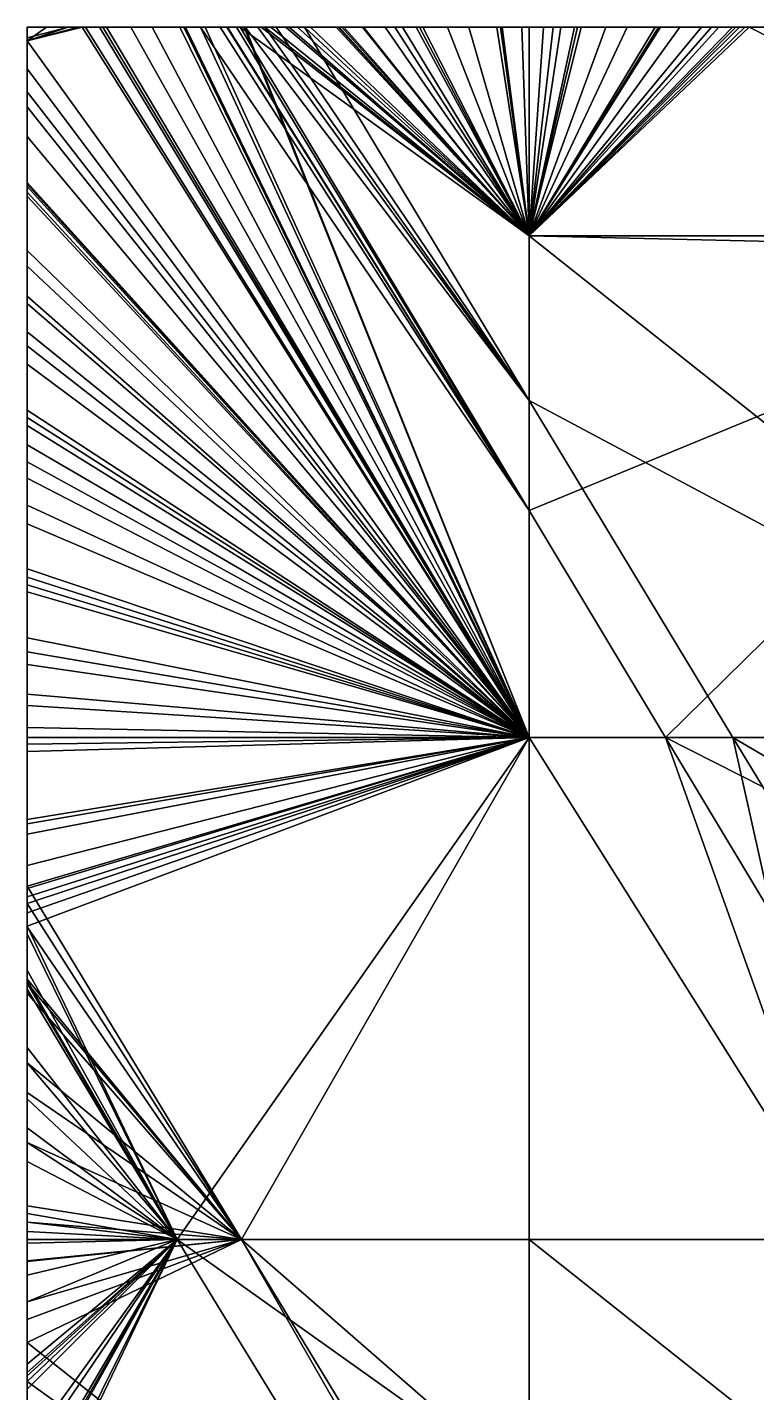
# Model space of a CAD drawing. Extents: x 376891 to 377036, y 6958800 to 6959083.
# Drawn here: x 376891.1 to 376928.1, y 6959013.6 to 6959082.8 of the extents above; entities that cross this region are included whole.
import ezdxf

# ---------------------------------------------------------------- set-up
doc = ezdxf.new("R2010")
doc.units = 0
doc.layers.add('FM2', color=7, linetype='CONTINUOUS')

msp = doc.modelspace()

# ---------------------------------------------------------------- linework, layer by layer
at = {"layer": 'FM2'}
for points in [[(376891.119, 6959082.766, 310.809), (376891.119, 6959082.766, 310.968), (376891.119, 6959082.238, 310.809)], [(376891.119, 6959082.766, 310.809), (376891.119, 6959082.238, 310.809), (376891.119, 6959082.073, 310.759)], [(376891.119, 6959082.766, 310.809), (376891.119, 6959082.073, 310.759), (376891.119, 6959080.671, 308.703)], [(376893.192, 6959082.766, 312.011), (376891.119, 6959082.766, 310.968), (376891.119, 6959082.766, 310.809)], [(376891.119, 6959082.766, 310.809), (376894.066, 6959082.766, 310.809), (376893.192, 6959082.766, 312.011)], [(376891.119, 6959080.671, 308.703), (376891.119, 6959082.073, 309.126), (376891.119, 6959082.766, 310.809)], [(376891.119, 6959082.073, 309.126), (376891.119, 6959082.766, 309.335), (376891.119, 6959082.766, 310.809)], [(376891.119, 6959082.766, 310.809), (376891.119, 6959082.766, 309.335), (376892.095, 6959082.766, 309.823)], [(376893.897, 6959082.766, 310.724), (376891.119, 6959082.766, 310.809), (376892.095, 6959082.766, 309.823)], [(376894.066, 6959082.766, 310.809), (376891.119, 6959082.766, 310.809), (376893.897, 6959082.766, 310.724)], [(376892.095, 6959082.766, 309.823), (376891.119, 6959082.073, 309.126), (376893.897, 6959082.766, 310.724)], [(376891.119, 6959082.073, 309.126), (376916.548, 6959046.811, 311.203), (376893.897, 6959082.766, 310.724)], [(376891.119, 6959082.766, 309.335), (376891.119, 6959082.073, 309.126), (376892.095, 6959082.766, 309.823)], [(376893.192, 6959082.766, 312.011), (376891.119, 6959082.073, 310.759), (376891.119, 6959082.238, 310.809)], [(376893.192, 6959082.766, 312.011), (376891.119, 6959082.238, 310.809), (376891.119, 6959082.766, 310.968)], [(376893.692, 6959082.766, 312.262), (376891.119, 6959082.073, 310.759), (376893.192, 6959082.766, 312.011)], [(376893.897, 6959082.766, 312.366), (376891.119, 6959082.073, 310.759), (376893.692, 6959082.766, 312.262)], [(376893.897, 6959082.766, 312.366), (376916.548, 6959046.811, 312.918), (376891.119, 6959082.073, 310.759)], [(376894.066, 6959082.766, 310.809), (376893.692, 6959082.766, 312.262), (376893.192, 6959082.766, 312.011)], [(376894.776, 6959082.766, 311.166), (376893.692, 6959082.766, 312.262), (376894.066, 6959082.766, 310.809)], [(376893.897, 6959082.766, 312.366), (376893.692, 6959082.766, 312.262), (376894.776, 6959082.766, 311.166)], [(376894.94, 6959082.766, 312.892), (376893.897, 6959082.766, 312.366), (376894.776, 6959082.766, 311.166)], [(376916.548, 6959046.811, 311.203), (376894.066, 6959082.766, 310.809), (376893.897, 6959082.766, 310.724)], [(376894.94, 6959082.766, 312.892), (376916.548, 6959046.811, 312.918), (376893.897, 6959082.766, 312.366)], [(376916.548, 6959046.811, 311.203), (376894.776, 6959082.766, 311.166), (376894.066, 6959082.766, 310.809)], [(376894.94, 6959082.766, 312.892), (376894.776, 6959082.766, 311.166), (376895.129, 6959082.766, 311.344)], [(376916.548, 6959046.811, 311.203), (376895.129, 6959082.766, 311.344), (376894.776, 6959082.766, 311.166)], [(376895.129, 6959082.766, 312.987), (376894.94, 6959082.766, 312.892), (376895.129, 6959082.766, 311.344)], [(376895.129, 6959082.766, 312.987), (376916.548, 6959046.811, 312.918), (376894.94, 6959082.766, 312.892)], [(376896.368, 6959082.766, 313.611), (376895.129, 6959082.766, 312.987), (376897.452, 6959082.766, 312.515)], [(376895.129, 6959082.766, 312.987), (376895.129, 6959082.766, 311.344), (376897.452, 6959082.766, 312.515)], [(376916.548, 6959046.811, 311.203), (376897.452, 6959082.766, 312.515), (376895.129, 6959082.766, 311.344)], [(376896.368, 6959082.766, 313.611), (376916.548, 6959046.811, 312.918), (376895.129, 6959082.766, 312.987)], [(376897.452, 6959082.766, 312.515), (376898.853, 6959082.766, 314.863), (376896.368, 6959082.766, 313.611)], [(376898.853, 6959082.766, 314.863), (376916.548, 6959046.811, 312.918), (376896.368, 6959082.766, 313.611)], [(376899.139, 6959082.766, 314.863), (376898.853, 6959082.766, 314.863), (376897.452, 6959082.766, 312.515)], [(376899.139, 6959082.766, 314.863), (376897.452, 6959082.766, 312.515), (376899.139, 6959082.766, 313.365)], [(376916.548, 6959046.811, 311.203), (376899.139, 6959082.766, 313.365), (376897.452, 6959082.766, 312.515)], [(376899.139, 6959082.766, 314.863), (376899.044, 6959082.766, 314.959), (376898.853, 6959082.766, 314.863)], [(376899.044, 6959082.766, 314.959), (376916.548, 6959046.811, 312.918), (376898.853, 6959082.766, 314.863)], [(376899.139, 6959082.766, 314.863), (376899.139, 6959082.766, 315.007), (376899.044, 6959082.766, 314.959)], [(376899.139, 6959082.766, 315.007), (376916.548, 6959046.811, 312.918), (376899.044, 6959082.766, 314.959)], [(376899.892, 6959082.766, 315.387), (376899.139, 6959082.766, 315.007), (376899.139, 6959082.766, 314.863)], [(376899.892, 6959082.766, 315.387), (376899.139, 6959082.766, 314.863), (376902.114, 6959082.766, 314.863)], [(376899.139, 6959082.766, 313.365), (376900.128, 6959082.766, 313.863), (376899.139, 6959082.766, 314.863)], [(376900.128, 6959082.766, 313.863), (376902.114, 6959082.766, 314.863), (376899.139, 6959082.766, 314.863)], [(376916.548, 6959046.811, 311.203), (376900.128, 6959082.766, 313.863), (376899.139, 6959082.766, 313.365)], [(376899.892, 6959082.766, 315.387), (376916.548, 6959046.811, 312.918), (376899.139, 6959082.766, 315.007)], [(376900.892, 6959082.766, 315.893), (376899.892, 6959082.766, 315.387), (376902.114, 6959082.766, 314.863)], [(376916.548, 6959058.314, 316.406), (376899.892, 6959082.766, 315.387), (376900.892, 6959082.766, 315.893)], [(376916.548, 6959058.314, 316.406), (376916.548, 6959046.811, 312.918), (376899.892, 6959082.766, 315.387)], [(376902.114, 6959082.766, 314.863), (376900.128, 6959082.766, 313.863), (376916.548, 6959046.811, 311.203)], [(376901.232, 6959082.766, 316.065), (376900.892, 6959082.766, 315.893), (376902.114, 6959082.766, 314.863)], [(376901.232, 6959082.766, 316.065), (376916.548, 6959058.314, 316.406), (376900.892, 6959082.766, 315.893)], [(376902.114, 6959082.766, 314.863), (376901.263, 6959082.766, 316.081), (376901.232, 6959082.766, 316.065)], [(376901.263, 6959082.766, 316.081), (376916.548, 6959058.314, 316.406), (376901.232, 6959082.766, 316.065)], [(376902.158, 6959082.766, 314.886), (376901.263, 6959082.766, 316.081), (376902.114, 6959082.766, 314.863)], [(376901.717, 6959082.766, 316.311), (376901.263, 6959082.766, 316.081), (376902.158, 6959082.766, 314.886)], [(376901.717, 6959082.766, 316.311), (376916.548, 6959058.314, 316.406), (376901.263, 6959082.766, 316.081)], [(376901.717, 6959082.766, 316.311), (376902.158, 6959082.766, 314.886), (376902.804, 6959082.766, 315.212)], [(376902.804, 6959082.766, 315.212), (376901.905, 6959082.766, 316.406), (376901.717, 6959082.766, 316.311)], [(376901.905, 6959082.766, 316.406), (376916.548, 6959058.314, 316.406), (376901.717, 6959082.766, 316.311)], [(376902.965, 6959082.766, 316.942), (376901.905, 6959082.766, 316.406), (376902.804, 6959082.766, 315.212)], [(376902.965, 6959082.766, 316.942), (376916.548, 6959072.209, 320.618), (376901.905, 6959082.766, 316.406)], [(376916.548, 6959072.209, 320.618), (376916.548, 6959058.314, 316.406), (376901.905, 6959082.766, 316.406)], [(376916.548, 6959046.811, 311.203), (376902.158, 6959082.766, 314.886), (376902.114, 6959082.766, 314.863)], [(376902.158, 6959082.766, 314.886), (376916.548, 6959063.879, 316.406), (376902.804, 6959082.766, 315.212)], [(376916.548, 6959046.811, 311.203), (376916.548, 6959063.879, 316.406), (376902.158, 6959082.766, 314.886)], [(376902.965, 6959082.766, 316.942), (376902.804, 6959082.766, 315.212), (376903.149, 6959082.766, 315.387)], [(376902.804, 6959082.766, 315.212), (376916.548, 6959063.879, 316.406), (376903.149, 6959082.766, 315.387)], [(376903.149, 6959082.766, 317.035), (376902.965, 6959082.766, 316.942), (376903.149, 6959082.766, 315.387)], [(376916.548, 6959072.209, 320.618), (376902.965, 6959082.766, 316.942), (376903.149, 6959082.766, 317.035)], [(376903.459, 6959082.766, 317.192), (376903.149, 6959082.766, 317.035), (376903.73, 6959082.766, 315.681)], [(376903.149, 6959082.766, 317.035), (376903.149, 6959082.766, 315.387), (376903.73, 6959082.766, 315.681)], [(376903.149, 6959082.766, 315.387), (376916.548, 6959063.879, 316.406), (376903.73, 6959082.766, 315.681)], [(376916.548, 6959072.209, 320.618), (376903.149, 6959082.766, 317.035), (376903.459, 6959082.766, 317.192)], [(376905.164, 6959082.766, 316.406), (376904.223, 6959082.766, 317.579), (376903.459, 6959082.766, 317.192)], [(376905.164, 6959082.766, 316.406), (376903.459, 6959082.766, 317.192), (376903.73, 6959082.766, 315.681)], [(376916.548, 6959072.209, 320.618), (376903.459, 6959082.766, 317.192), (376904.223, 6959082.766, 317.579)], [(376903.73, 6959082.766, 315.681), (376916.548, 6959063.879, 316.406), (376905.164, 6959082.766, 316.406)], [(376904.389, 6959082.766, 317.663), (376904.223, 6959082.766, 317.579), (376905.164, 6959082.766, 316.406)], [(376916.548, 6959072.209, 320.618), (376904.223, 6959082.766, 317.579), (376904.389, 6959082.766, 317.663)], [(376904.389, 6959082.766, 317.663), (376905.164, 6959082.766, 316.406), (376905.476, 6959082.766, 316.564)], [(376904.804, 6959082.766, 317.873), (376904.389, 6959082.766, 317.663), (376905.476, 6959082.766, 316.564)], [(376916.548, 6959072.209, 320.618), (376904.389, 6959082.766, 317.663), (376904.804, 6959082.766, 317.873)], [(376906.767, 6959082.766, 318.867), (376904.804, 6959082.766, 317.873), (376905.476, 6959082.766, 316.564)], [(376916.548, 6959072.209, 320.618), (376904.804, 6959082.766, 317.873), (376906.767, 6959082.766, 318.867)], [(376905.164, 6959082.766, 316.406), (376916.548, 6959072.209, 318.949), (376905.476, 6959082.766, 316.564)], [(376916.548, 6959063.879, 316.406), (376916.548, 6959072.209, 318.949), (376905.164, 6959082.766, 316.406)], [(376905.476, 6959082.766, 316.564), (376907.159, 6959082.766, 318.918), (376906.767, 6959082.766, 318.867)], [(376906.914, 6959082.766, 317.292), (376907.159, 6959082.766, 318.918), (376905.476, 6959082.766, 316.564)], [(376905.476, 6959082.766, 316.564), (376916.548, 6959072.209, 318.949), (376906.914, 6959082.766, 317.292)], [(376907.159, 6959082.766, 318.918), (376906.867, 6959082.766, 318.918), (376906.767, 6959082.766, 318.867)], [(376906.867, 6959082.766, 318.918), (376916.548, 6959072.209, 320.618), (376906.767, 6959082.766, 318.867)], [(376906.867, 6959082.766, 318.918), (376907.159, 6959082.766, 318.918), (376907.062, 6959082.766, 319.016)], [(376907.062, 6959082.766, 319.016), (376916.548, 6959072.209, 320.618), (376906.867, 6959082.766, 318.918)], [(376906.914, 6959082.766, 317.292), (376907.159, 6959082.766, 317.416), (376907.159, 6959082.766, 318.918)], [(376916.548, 6959072.209, 318.949), (376907.159, 6959082.766, 317.416), (376906.914, 6959082.766, 317.292)], [(376907.159, 6959082.766, 318.918), (376907.159, 6959082.766, 319.065), (376907.062, 6959082.766, 319.016)], [(376907.159, 6959082.766, 319.065), (376916.548, 6959072.209, 320.618), (376907.062, 6959082.766, 319.016)], [(376909.249, 6959082.766, 320.119), (376907.159, 6959082.766, 319.065), (376907.159, 6959082.766, 318.918)], [(376909.249, 6959082.766, 320.119), (376907.159, 6959082.766, 318.918), (376910.13, 6959082.766, 318.918)], [(376907.159, 6959082.766, 317.416), (376908.098, 6959082.766, 317.892), (376907.159, 6959082.766, 318.918)], [(376908.098, 6959082.766, 317.892), (376908.148, 6959082.766, 317.917), (376907.159, 6959082.766, 318.918)], [(376908.148, 6959082.766, 317.917), (376910.13, 6959082.766, 318.918), (376907.159, 6959082.766, 318.918)], [(376907.159, 6959082.766, 317.416), (376916.548, 6959072.209, 318.949), (376908.098, 6959082.766, 317.892)], [(376909.249, 6959082.766, 320.119), (376916.548, 6959072.209, 320.618), (376907.159, 6959082.766, 319.065)], [(376908.098, 6959082.766, 317.892), (376916.548, 6959072.209, 318.949), (376908.148, 6959082.766, 317.917)], [(376908.148, 6959082.766, 317.917), (376916.548, 6959072.209, 318.949), (376910.13, 6959082.766, 318.918)], [(376909.737, 6959082.766, 320.365), (376909.249, 6959082.766, 320.119), (376910.13, 6959082.766, 318.918)], [(376909.737, 6959082.766, 320.365), (376916.548, 6959072.209, 320.618), (376909.249, 6959082.766, 320.119)], [(376910.13, 6959082.766, 318.918), (376910.823, 6959082.766, 319.267), (376909.737, 6959082.766, 320.365)], [(376910.984, 6959082.766, 320.994), (376909.737, 6959082.766, 320.365), (376910.823, 6959082.766, 319.267)], [(376910.984, 6959082.766, 320.994), (376916.548, 6959072.209, 320.618), (376909.737, 6959082.766, 320.365)], [(376910.13, 6959082.766, 318.918), (376916.548, 6959072.209, 318.949), (376910.823, 6959082.766, 319.267)], [(376910.984, 6959082.766, 320.994), (376910.823, 6959082.766, 319.267), (376911.168, 6959082.766, 319.441)], [(376910.823, 6959082.766, 319.267), (376916.548, 6959072.209, 318.949), (376911.168, 6959082.766, 319.441)], [(376911.168, 6959082.766, 321.087), (376910.984, 6959082.766, 320.994), (376911.168, 6959082.766, 319.441)], [(376911.168, 6959082.766, 321.087), (376916.548, 6959072.209, 320.618), (376910.984, 6959082.766, 320.994)], [(376912.412, 6959082.766, 321.715), (376911.168, 6959082.766, 321.087), (376913.497, 6959082.766, 320.617)], [(376911.168, 6959082.766, 321.087), (376911.168, 6959082.766, 319.441), (376913.497, 6959082.766, 320.617)], [(376911.168, 6959082.766, 319.441), (376916.548, 6959072.209, 318.949), (376913.497, 6959082.766, 320.617)], [(376912.412, 6959082.766, 321.715), (376916.548, 6959072.209, 320.618), (376911.168, 6959082.766, 321.087)], [(376913.497, 6959082.766, 320.617), (376914.903, 6959082.766, 322.972), (376912.412, 6959082.766, 321.715)], [(376914.903, 6959082.766, 322.972), (376916.548, 6959072.209, 320.618), (376912.412, 6959082.766, 321.715)], [(376915.178, 6959082.766, 322.972), (376914.903, 6959082.766, 322.972), (376913.497, 6959082.766, 320.617)], [(376915.178, 6959082.766, 321.465), (376915.178, 6959082.766, 322.972), (376913.497, 6959082.766, 320.617)], [(376913.497, 6959082.766, 320.617), (376916.548, 6959072.209, 318.949), (376915.178, 6959082.766, 321.465)], [(376914.903, 6959082.766, 322.972), (376915.178, 6959082.766, 322.972), (376915.087, 6959082.766, 323.064)], [(376915.087, 6959082.766, 323.064), (376916.548, 6959072.209, 320.618), (376914.903, 6959082.766, 322.972)], [(376915.178, 6959082.766, 322.972), (376915.178, 6959082.766, 323.11), (376915.087, 6959082.766, 323.064)], [(376915.178, 6959082.766, 323.11), (376916.548, 6959072.209, 320.618), (376915.087, 6959082.766, 323.064)], [(376916.548, 6959082.766, 323.801), (376915.178, 6959082.766, 323.11), (376915.178, 6959082.766, 322.972)], [(376916.548, 6959082.766, 323.801), (376915.178, 6959082.766, 322.972), (376918.156, 6959082.766, 322.972)], [(376915.178, 6959082.766, 321.465), (376916.172, 6959082.766, 321.967), (376915.178, 6959082.766, 322.972)], [(376916.172, 6959082.766, 321.967), (376916.548, 6959082.766, 322.157), (376915.178, 6959082.766, 322.972)], [(376916.548, 6959082.766, 322.157), (376918.156, 6959082.766, 322.972), (376915.178, 6959082.766, 322.972)], [(376915.178, 6959082.766, 321.465), (376916.548, 6959072.209, 318.949), (376916.172, 6959082.766, 321.967)], [(376916.548, 6959082.766, 323.801), (376916.548, 6959072.209, 320.618), (376915.178, 6959082.766, 323.11)], [(376916.172, 6959082.766, 321.967), (376916.548, 6959072.209, 318.949), (376916.548, 6959082.766, 322.157)], [(376917.276, 6959082.766, 324.169), (376916.548, 6959082.766, 323.801), (376918.156, 6959082.766, 322.972)], [(376916.548, 6959072.209, 318.949), (376918.843, 6959082.766, 323.32), (376918.156, 6959082.766, 322.972)], [(376916.548, 6959072.209, 318.949), (376918.156, 6959082.766, 322.972), (376916.548, 6959082.766, 322.157)], [(376918.843, 6959082.766, 323.32), (376916.548, 6959072.209, 318.949), (376919.188, 6959082.766, 323.495)], [(376919.188, 6959082.766, 323.495), (376916.548, 6959072.209, 318.949), (376921.514, 6959082.766, 324.674)], [(376921.514, 6959082.766, 324.674), (376916.548, 6959072.209, 318.949), (376923.198, 6959082.766, 325.528)], [(376926.152, 6959082.766, 327.026), (376916.548, 6959072.209, 318.949), (376926.855, 6959082.766, 327.383)], [(376924.184, 6959082.766, 326.029), (376916.548, 6959072.209, 318.949), (376926.152, 6959082.766, 327.026)], [(376923.198, 6959082.766, 325.528), (376916.548, 6959072.209, 318.949), (376924.184, 6959082.766, 326.029)], [(376926.855, 6959082.766, 327.383), (376916.548, 6959072.209, 318.949), (376927.208, 6959082.766, 327.562)], [(376927.208, 6959082.766, 327.562), (376916.548, 6959072.209, 318.949), (376927.698, 6959082.766, 327.81)], [(376916.548, 6959072.209, 318.949), (376948.548, 6959072.209, 335.174), (376927.698, 6959082.766, 327.81)], [(376917.276, 6959082.766, 324.169), (376916.548, 6959072.209, 320.618), (376916.548, 6959082.766, 323.801)], [(376917.761, 6959082.766, 324.415), (376916.548, 6959072.209, 320.618), (376917.276, 6959082.766, 324.169)], [(376919.003, 6959082.766, 325.042), (376916.548, 6959072.209, 320.618), (376917.761, 6959082.766, 324.415)], [(376919.188, 6959082.766, 325.136), (376916.548, 6959072.209, 320.618), (376919.003, 6959082.766, 325.042)], [(376920.435, 6959082.766, 325.766), (376916.548, 6959072.209, 320.618), (376919.188, 6959082.766, 325.136)], [(376922.929, 6959082.766, 327.026), (376916.548, 6959072.209, 320.618), (376920.435, 6959082.766, 325.766)], [(376923.108, 6959082.766, 327.117), (376916.548, 6959072.209, 320.618), (376922.929, 6959082.766, 327.026)], [(376923.198, 6959082.766, 327.162), (376916.548, 6959072.209, 320.618), (376923.108, 6959082.766, 327.117)], [(376925.284, 6959082.766, 328.216), (376916.548, 6959072.209, 320.618), (376923.198, 6959082.766, 327.162)], [(376925.782, 6959082.766, 328.468), (376916.548, 6959072.209, 320.618), (376925.284, 6959082.766, 328.216)], [(376927.018, 6959082.766, 329.092), (376916.548, 6959072.209, 320.618), (376925.782, 6959082.766, 328.468)], [(376927.208, 6959082.766, 329.188), (376916.548, 6959072.209, 320.618), (376927.018, 6959082.766, 329.092)], [(376927.472, 6959082.766, 329.321), (376916.548, 6959072.209, 320.618), (376927.208, 6959082.766, 329.188)], [(376927.698, 6959082.766, 329.436), (376916.548, 6959072.209, 320.618), (376927.472, 6959082.766, 329.321)], [(376948.548, 6959072.209, 336.788), (376916.548, 6959072.209, 320.618), (376927.698, 6959082.766, 329.436)], [(376918.156, 6959082.766, 322.972), (376917.761, 6959082.766, 324.415), (376917.276, 6959082.766, 324.169)], [(376918.843, 6959082.766, 323.32), (376917.761, 6959082.766, 324.415), (376918.156, 6959082.766, 322.972)], [(376919.003, 6959082.766, 325.042), (376917.761, 6959082.766, 324.415), (376918.843, 6959082.766, 323.32)], [(376918.843, 6959082.766, 323.32), (376919.188, 6959082.766, 323.495), (376919.003, 6959082.766, 325.042)], [(376919.188, 6959082.766, 325.136), (376919.003, 6959082.766, 325.042), (376919.188, 6959082.766, 323.495)], [(376920.435, 6959082.766, 325.766), (376919.188, 6959082.766, 325.136), (376921.514, 6959082.766, 324.674)], [(376919.188, 6959082.766, 325.136), (376919.188, 6959082.766, 323.495), (376921.514, 6959082.766, 324.674)], [(376921.514, 6959082.766, 324.674), (376922.929, 6959082.766, 327.026), (376920.435, 6959082.766, 325.766)], [(376923.198, 6959082.766, 327.026), (376922.929, 6959082.766, 327.026), (376921.514, 6959082.766, 324.674)], [(376923.198, 6959082.766, 325.528), (376923.198, 6959082.766, 327.026), (376921.514, 6959082.766, 324.674)], [(376922.929, 6959082.766, 327.026), (376923.198, 6959082.766, 327.026), (376923.108, 6959082.766, 327.117)], [(376923.198, 6959082.766, 327.026), (376923.198, 6959082.766, 327.162), (376923.108, 6959082.766, 327.117)], [(376925.284, 6959082.766, 328.216), (376923.198, 6959082.766, 327.162), (376923.198, 6959082.766, 327.026)], [(376925.284, 6959082.766, 328.216), (376923.198, 6959082.766, 327.026), (376926.152, 6959082.766, 327.026)], [(376923.198, 6959082.766, 325.528), (376924.184, 6959082.766, 326.029), (376923.198, 6959082.766, 327.026)], [(376924.184, 6959082.766, 326.029), (376926.152, 6959082.766, 327.026), (376923.198, 6959082.766, 327.026)], [(376926.152, 6959082.766, 327.026), (376925.782, 6959082.766, 328.468), (376925.284, 6959082.766, 328.216)], [(376926.855, 6959082.766, 327.383), (376925.782, 6959082.766, 328.468), (376926.152, 6959082.766, 327.026)], [(376927.018, 6959082.766, 329.092), (376925.782, 6959082.766, 328.468), (376926.855, 6959082.766, 327.383)], [(376927.018, 6959082.766, 329.092), (376926.855, 6959082.766, 327.383), (376927.208, 6959082.766, 327.562)], [(376927.208, 6959082.766, 329.188), (376927.018, 6959082.766, 329.092), (376927.208, 6959082.766, 327.562)], [(376927.472, 6959082.766, 329.321), (376927.208, 6959082.766, 329.188), (376927.698, 6959082.766, 327.81)], [(376927.208, 6959082.766, 329.188), (376927.208, 6959082.766, 327.562), (376927.698, 6959082.766, 327.81)], [(376927.698, 6959082.766, 329.436), (376927.472, 6959082.766, 329.321), (376927.698, 6959082.766, 327.81)], [(376928.456, 6959082.766, 329.819), (376927.698, 6959082.766, 329.436), (376929.526, 6959082.766, 328.737)], [(376927.698, 6959082.766, 329.436), (376927.698, 6959082.766, 327.81), (376929.526, 6959082.766, 328.737)], [(376948.548, 6959072.209, 335.174), (376929.526, 6959082.766, 328.737), (376927.698, 6959082.766, 327.81)], [(376928.456, 6959082.766, 329.819), (376948.548, 6959072.209, 336.788), (376927.698, 6959082.766, 329.436)], [(376891.119, 6959080.671, 308.703), (376891.119, 6959082.073, 310.759), (376891.119, 6959079.494, 309.982)], [(376891.119, 6959080.671, 308.703), (376916.548, 6959046.811, 311.203), (376891.119, 6959082.073, 309.126)], [(376916.548, 6959046.811, 312.918), (376891.119, 6959079.494, 309.982), (376891.119, 6959082.073, 310.759)], [(376891.119, 6959080.671, 308.703), (376891.119, 6959079.494, 309.982), (376891.119, 6959078.733, 308.119)], [(376891.119, 6959078.733, 308.119), (376916.548, 6959046.811, 311.203), (376891.119, 6959080.671, 308.703)], [(376891.119, 6959078.733, 308.119), (376891.119, 6959079.494, 309.982), (376891.119, 6959078.733, 309.753)], [(376916.548, 6959046.811, 312.918), (376891.119, 6959078.733, 309.753), (376891.119, 6959079.494, 309.982)], [(376891.119, 6959078.733, 309.753), (376891.119, 6959077.232, 309.3), (376891.119, 6959078.733, 308.119)], [(376891.119, 6959077.232, 309.3), (376891.119, 6959074.91, 306.965), (376891.119, 6959078.733, 308.119)], [(376891.119, 6959074.91, 306.965), (376916.548, 6959046.811, 311.203), (376891.119, 6959078.733, 308.119)], [(376916.548, 6959046.811, 312.918), (376891.119, 6959077.232, 309.3), (376891.119, 6959078.733, 309.753)], [(376891.119, 6959077.232, 309.3), (376891.119, 6959074.822, 308.573), (376891.119, 6959074.91, 306.965)], [(376891.119, 6959077.232, 309.3), (376916.548, 6959046.811, 312.918), (376891.119, 6959074.822, 308.573)], [(376891.119, 6959074.822, 308.573), (376891.119, 6959074.701, 308.537), (376891.119, 6959074.91, 306.965)], [(376891.119, 6959074.701, 308.537), (376891.119, 6959074.701, 306.902), (376891.119, 6959074.91, 306.965)], [(376891.119, 6959074.701, 306.902), (376916.548, 6959046.811, 311.203), (376891.119, 6959074.91, 306.965)], [(376891.119, 6959074.822, 308.573), (376916.548, 6959046.811, 312.918), (376891.119, 6959074.701, 308.537)], [(376891.119, 6959074.701, 306.902), (376891.119, 6959074.701, 308.537), (376891.119, 6959074.417, 308.451)], [(376891.119, 6959074.701, 306.902), (376891.119, 6959074.417, 308.451), (376891.119, 6959074.212, 306.755)], [(376891.119, 6959074.212, 306.755), (376916.548, 6959046.811, 311.203), (376891.119, 6959074.701, 306.902)], [(376916.548, 6959046.811, 312.918), (376891.119, 6959074.417, 308.451), (376891.119, 6959074.701, 308.537)], [(376891.119, 6959074.417, 308.451), (376891.119, 6959071.471, 307.563), (376891.119, 6959074.212, 306.755)], [(376891.119, 6959074.417, 308.451), (376916.548, 6959046.811, 312.918), (376891.119, 6959071.471, 307.563)], [(376891.119, 6959071.471, 307.563), (376891.119, 6959070.668, 306.755), (376891.119, 6959074.212, 306.755)], [(376891.119, 6959070.668, 306.755), (376891.119, 6959070.668, 305.686), (376891.119, 6959074.212, 306.755)], [(376891.119, 6959070.668, 305.686), (376916.548, 6959046.811, 311.203), (376891.119, 6959074.212, 306.755)], [(376948.548, 6959046.811, 327.368), (376948.548, 6959072.209, 335.174), (376916.548, 6959072.209, 318.949)], [(376948.548, 6959046.811, 327.368), (376916.548, 6959072.209, 318.949), (376916.548, 6959063.879, 316.406)], [(376948.548, 6959071.471, 336.565), (376916.548, 6959058.314, 316.406), (376916.548, 6959072.209, 320.618)], [(376916.548, 6959072.209, 320.618), (376948.548, 6959072.209, 336.788), (376948.548, 6959071.471, 336.565)], [(376891.119, 6959070.668, 307.321), (376891.119, 6959070.668, 306.755), (376891.119, 6959071.471, 307.563)], [(376891.119, 6959071.471, 307.563), (376916.548, 6959046.811, 312.918), (376891.119, 6959070.668, 307.321)], [(376948.548, 6959071.471, 336.565), (376923.449, 6959046.811, 316.406), (376916.548, 6959058.314, 316.406)], [(376948.548, 6959071.471, 336.565), (376948.548, 6959046.811, 329.093), (376923.449, 6959046.811, 316.406)], [(376891.119, 6959068.792, 306.755), (376891.119, 6959070.668, 306.755), (376891.119, 6959070.668, 307.321)], [(376891.119, 6959070.668, 306.755), (376891.119, 6959068.792, 306.755), (376891.119, 6959069.148, 305.228)], [(376891.119, 6959069.148, 305.228), (376891.119, 6959070.668, 305.686), (376891.119, 6959070.668, 306.755)], [(376891.119, 6959069.148, 305.228), (376916.548, 6959046.811, 311.203), (376891.119, 6959070.668, 305.686)], [(376891.119, 6959070.668, 307.321), (376916.548, 6959046.811, 312.918), (376891.119, 6959068.792, 306.755)], [(376891.119, 6959067.35, 306.32), (376891.119, 6959066.635, 304.469), (376891.119, 6959069.148, 305.228)], [(376891.119, 6959069.148, 305.228), (376891.119, 6959068.792, 306.755), (376891.119, 6959067.35, 306.32)], [(376891.119, 6959066.635, 304.469), (376916.548, 6959046.811, 311.203), (376891.119, 6959069.148, 305.228)], [(376916.548, 6959046.811, 312.918), (376891.119, 6959067.35, 306.32), (376891.119, 6959068.792, 306.755)], [(376891.119, 6959067.35, 306.32), (376891.119, 6959066.635, 306.105), (376891.119, 6959066.635, 304.469)], [(376916.548, 6959046.811, 312.918), (376891.119, 6959066.635, 306.105), (376891.119, 6959067.35, 306.32)], [(376891.119, 6959066.635, 306.105), (376891.119, 6959065.711, 305.826), (376891.119, 6959066.635, 304.469)], [(376891.119, 6959065.711, 305.826), (376891.119, 6959063.387, 303.49), (376891.119, 6959066.635, 304.469)], [(376891.119, 6959063.387, 303.49), (376916.548, 6959046.811, 311.203), (376891.119, 6959066.635, 304.469)], [(376916.548, 6959046.811, 312.918), (376891.119, 6959065.711, 305.826), (376891.119, 6959066.635, 306.105)], [(376891.119, 6959065.711, 305.826), (376891.119, 6959063.02, 305.015), (376891.119, 6959063.387, 303.49)], [(376916.548, 6959046.811, 312.918), (376891.119, 6959063.02, 305.015), (376891.119, 6959065.711, 305.826)], [(376891.119, 6959063.387, 303.49), (376891.119, 6959063.02, 305.015), (376891.119, 6959062.602, 304.889)], [(376891.119, 6959063.387, 303.49), (376891.119, 6959062.602, 304.889), (376891.119, 6959062.602, 303.253)], [(376891.119, 6959062.602, 303.253), (376916.548, 6959046.811, 311.203), (376891.119, 6959063.387, 303.49)], [(376916.548, 6959063.879, 316.406), (376926.869, 6959046.811, 316.406), (376948.548, 6959046.811, 327.368)], [(376926.869, 6959046.811, 316.406), (376916.548, 6959063.879, 316.406), (376916.548, 6959046.811, 311.203)], [(376916.548, 6959046.811, 312.918), (376891.119, 6959062.602, 304.889), (376891.119, 6959063.02, 305.015)], [(376891.119, 6959062.602, 304.889), (376891.119, 6959061.627, 304.595), (376891.119, 6959062.602, 303.253)], [(376891.119, 6959061.627, 304.595), (376891.119, 6959060.771, 302.701), (376891.119, 6959062.602, 303.253)], [(376891.119, 6959062.602, 303.253), (376891.119, 6959060.771, 302.701), (376916.548, 6959046.811, 311.203)], [(376916.548, 6959046.811, 312.918), (376891.119, 6959061.627, 304.595), (376891.119, 6959062.602, 304.889)], [(376891.119, 6959061.627, 304.595), (376891.119, 6959059.951, 304.089), (376891.119, 6959060.771, 302.701)], [(376916.548, 6959046.811, 312.918), (376891.119, 6959059.951, 304.089), (376891.119, 6959061.627, 304.595)], [(376891.119, 6959059.951, 304.089), (376891.119, 6959058.569, 302.701), (376891.119, 6959060.771, 302.701)], [(376891.119, 6959058.569, 302.701), (376891.119, 6959058.569, 302.037), (376891.119, 6959060.771, 302.701)], [(376891.119, 6959058.569, 302.037), (376916.548, 6959046.811, 311.203), (376891.119, 6959060.771, 302.701)], [(376891.119, 6959058.569, 302.701), (376891.119, 6959059.951, 304.089), (376891.119, 6959058.569, 303.673)], [(376916.548, 6959046.811, 312.918), (376891.119, 6959058.569, 303.673), (376891.119, 6959059.951, 304.089)], [(376891.119, 6959058.569, 302.701), (376891.119, 6959055.346, 302.701), (376891.119, 6959057.626, 301.752)], [(376891.119, 6959058.569, 302.701), (376891.119, 6959058.569, 303.673), (376891.119, 6959055.346, 302.701)], [(376891.119, 6959057.626, 301.752), (376891.119, 6959058.569, 302.037), (376891.119, 6959058.569, 302.701)], [(376891.119, 6959058.569, 302.037), (376891.119, 6959057.626, 301.752), (376916.548, 6959046.811, 311.203)], [(376891.119, 6959055.346, 302.701), (376891.119, 6959058.569, 303.673), (376916.548, 6959046.811, 312.918)], [(376916.548, 6959046.811, 312.918), (376916.548, 6959058.314, 316.406), (376923.449, 6959046.811, 316.406)], [(376891.119, 6959057.626, 301.752), (376891.119, 6959055.346, 302.701), (376891.119, 6959054.937, 302.578)], [(376891.119, 6959057.626, 301.752), (376891.119, 6959054.937, 302.578), (376891.119, 6959054.537, 300.82)], [(376891.119, 6959054.537, 300.82), (376916.548, 6959046.811, 311.203), (376891.119, 6959057.626, 301.752)], [(376891.119, 6959054.937, 302.578), (376891.119, 6959055.346, 302.701), (376916.548, 6959046.811, 312.918)], [(376891.119, 6959054.937, 302.578), (376891.119, 6959054.537, 302.457), (376891.119, 6959054.537, 300.82)], [(376891.119, 6959054.537, 302.457), (376891.119, 6959054.937, 302.578), (376916.548, 6959046.811, 312.918)], [(376891.119, 6959054.537, 302.457), (376891.119, 6959054.19, 302.352), (376891.119, 6959054.537, 300.82)], [(376891.119, 6959054.19, 302.352), (376891.119, 6959051.864, 300.014), (376891.119, 6959054.537, 300.82)], [(376891.119, 6959054.537, 300.82), (376891.119, 6959051.864, 300.014), (376916.548, 6959046.811, 311.203)], [(376891.119, 6959054.19, 302.352), (376891.119, 6959054.537, 302.457), (376916.548, 6959046.811, 312.918)], [(376891.119, 6959054.19, 302.352), (376891.119, 6959051.145, 301.434), (376891.119, 6959051.864, 300.014)], [(376891.119, 6959051.145, 301.434), (376891.119, 6959054.19, 302.352), (376916.548, 6959046.811, 312.918)], [(376891.119, 6959051.864, 300.014), (376891.119, 6959051.145, 301.434), (376891.119, 6959050.504, 301.241)], [(376891.119, 6959051.864, 300.014), (376891.119, 6959050.504, 301.241), (376891.119, 6959050.504, 299.604)], [(376891.119, 6959050.504, 299.604), (376916.548, 6959046.811, 311.203), (376891.119, 6959051.864, 300.014)], [(376916.548, 6959046.811, 312.918), (376891.119, 6959050.504, 301.241), (376891.119, 6959051.145, 301.434)], [(376891.119, 6959050.504, 301.241), (376891.119, 6959049.008, 300.79), (376891.119, 6959050.504, 299.604)], [(376891.119, 6959049.008, 300.79), (376891.119, 6959047.33, 298.647), (376891.119, 6959050.504, 299.604)], [(376891.119, 6959050.504, 299.604), (376891.119, 6959047.33, 298.647), (376916.548, 6959046.811, 311.203)], [(376891.119, 6959050.504, 301.241), (376916.548, 6959046.811, 312.918), (376891.119, 6959049.008, 300.79)], [(376891.119, 6959049.008, 300.79), (376891.119, 6959048.43, 300.615), (376891.119, 6959047.33, 298.647)], [(376916.548, 6959046.811, 312.918), (376891.119, 6959048.43, 300.615), (376891.119, 6959049.008, 300.79)], [(376891.119, 6959046.811, 300.127), (376891.119, 6959046.471, 298.647), (376891.119, 6959048.43, 300.615)], [(376891.119, 6959048.43, 300.615), (376891.119, 6959046.471, 298.647), (376891.119, 6959047.33, 298.647)], [(376916.548, 6959046.811, 312.918), (376891.119, 6959046.811, 300.127), (376891.119, 6959048.43, 300.615)], [(376891.119, 6959046.471, 298.647), (376891.119, 6959046.811, 298.49), (376891.119, 6959047.33, 298.647)], [(376891.119, 6959046.811, 298.49), (376916.548, 6959046.811, 311.203), (376891.119, 6959047.33, 298.647)], [(376891.119, 6959046.471, 298.647), (376891.119, 6959046.811, 300.127), (376891.119, 6959046.471, 300.024)], [(376891.119, 6959046.471, 298.647), (376891.119, 6959046.471, 298.387), (376891.119, 6959046.811, 298.49)], [(376891.119, 6959046.471, 298.387), (376916.548, 6959046.811, 311.203), (376891.119, 6959046.811, 298.49)], [(376891.119, 6959046.102, 298.276), (376916.548, 6959046.811, 311.203), (376891.119, 6959046.471, 298.387)], [(376891.119, 6959042.438, 297.169), (376916.548, 6959046.811, 311.203), (376891.119, 6959046.102, 298.276)], [(376891.119, 6959040.338, 296.535), (376916.548, 6959046.811, 311.203), (376891.119, 6959042.438, 297.169)], [(376891.119, 6959039.286, 296.217), (376916.548, 6959046.811, 311.203), (376891.119, 6959040.338, 296.535)], [(376901.977, 6959021.412, 296.247), (376916.548, 6959046.811, 311.203), (376891.119, 6959039.286, 296.217)], [(376891.119, 6959046.811, 300.127), (376916.548, 6959046.811, 312.918), (376891.119, 6959046.471, 300.024)], [(376891.119, 6959041.928, 298.647), (376916.548, 6959046.811, 312.918), (376891.119, 6959039.171, 297.81)], [(376891.119, 6959042.438, 298.801), (376916.548, 6959046.811, 312.918), (376891.119, 6959041.928, 298.647)], [(376891.119, 6959037.941, 297.437), (376916.548, 6959046.811, 312.918), (376891.119, 6959037.271, 297.234)], [(376891.119, 6959038.406, 297.578), (376916.548, 6959046.811, 312.918), (376891.119, 6959037.941, 297.437)], [(376891.119, 6959038.754, 297.684), (376916.548, 6959046.811, 312.918), (376891.119, 6959038.406, 297.578)], [(376891.119, 6959039.171, 297.81), (376916.548, 6959046.811, 312.918), (376891.119, 6959038.754, 297.684)], [(376891.119, 6959042.659, 298.868), (376916.548, 6959046.811, 312.918), (376891.119, 6959042.438, 298.801)], [(376891.119, 6959046.471, 300.024), (376916.548, 6959046.811, 312.918), (376891.119, 6959042.659, 298.868)], [(376891.119, 6959037.271, 297.234), (376916.548, 6959046.811, 312.918), (376898.718, 6959021.412, 296.247)], [(376916.548, 6959046.811, 312.918), (376916.548, 6959021.412, 305.182), (376898.718, 6959021.412, 296.247)], [(376901.977, 6959021.412, 296.247), (376916.548, 6959021.412, 303.482), (376916.548, 6959046.811, 311.203)], [(376916.548, 6959046.811, 311.203), (376916.548, 6959021.412, 303.482), (376932.548, 6959021.412, 311.484)], [(376926.869, 6959046.811, 316.406), (376916.548, 6959046.811, 311.203), (376932.548, 6959021.412, 311.484)], [(376932.548, 6959021.412, 313.266), (376916.548, 6959021.412, 305.182), (376916.548, 6959046.811, 312.918)], [(376932.548, 6959021.412, 313.266), (376916.548, 6959046.811, 312.918), (376923.449, 6959046.811, 316.406)], [(376948.548, 6959034.112, 325.245), (376938.735, 6959021.412, 316.406), (376923.449, 6959046.811, 316.406)], [(376923.449, 6959046.811, 316.406), (376948.548, 6959046.811, 329.093), (376948.548, 6959034.112, 325.245)], [(376923.449, 6959046.811, 316.406), (376938.735, 6959021.412, 316.406), (376932.548, 6959021.412, 313.266)], [(376926.869, 6959046.811, 316.406), (376942.329, 6959021.412, 316.406), (376948.548, 6959034.112, 323.461)], [(376948.548, 6959034.112, 323.461), (376948.548, 6959046.811, 327.368), (376926.869, 6959046.811, 316.406)], [(376932.548, 6959021.412, 311.484), (376942.329, 6959021.412, 316.406), (376926.869, 6959046.811, 316.406)], [(376891.119, 6959042.659, 298.868), (376891.119, 6959046.471, 298.647), (376891.119, 6959046.471, 300.024)], [(376891.119, 6959042.659, 298.868), (376891.119, 6959042.438, 298.647), (376891.119, 6959046.471, 298.647)], [(376891.119, 6959046.102, 298.276), (376891.119, 6959046.471, 298.387), (376891.119, 6959046.471, 298.647)], [(376891.119, 6959042.438, 298.647), (376891.119, 6959046.102, 298.276), (376891.119, 6959046.471, 298.647)], [(376891.119, 6959042.438, 298.647), (376891.119, 6959042.438, 297.169), (376891.119, 6959046.102, 298.276)], [(376891.119, 6959042.438, 298.647), (376891.119, 6959042.659, 298.868), (376891.119, 6959042.438, 298.801)], [(376891.119, 6959042.438, 298.647), (376891.119, 6959041.928, 298.647), (376891.119, 6959040.338, 296.535)], [(376891.119, 6959042.438, 298.647), (376891.119, 6959042.438, 298.801), (376891.119, 6959041.928, 298.647)], [(376891.119, 6959040.338, 296.535), (376891.119, 6959042.438, 297.169), (376891.119, 6959042.438, 298.647)], [(376891.119, 6959040.338, 296.535), (376891.119, 6959041.928, 298.647), (376891.119, 6959039.171, 297.81)], [(376891.119, 6959040.338, 296.535), (376891.119, 6959039.171, 297.81), (376891.119, 6959039.286, 296.217)], [(376891.119, 6959038.754, 297.684), (376891.119, 6959038.406, 297.578), (376891.119, 6959039.286, 296.217)], [(376891.119, 6959038.406, 297.578), (376891.119, 6959038.406, 295.951), (376891.119, 6959039.286, 296.217)], [(376891.119, 6959039.171, 297.81), (376891.119, 6959038.754, 297.684), (376891.119, 6959039.286, 296.217)], [(376891.119, 6959038.406, 295.951), (376901.977, 6959021.412, 296.247), (376891.119, 6959039.286, 296.217)], [(376891.119, 6959038.406, 295.951), (376891.119, 6959038.406, 297.578), (376891.119, 6959037.941, 297.437)], [(376891.119, 6959038.406, 295.951), (376891.119, 6959037.941, 297.437), (376891.119, 6959037.235, 295.598)], [(376901.977, 6959021.412, 296.247), (376891.119, 6959038.406, 295.951), (376891.119, 6959037.235, 295.598)], [(376891.119, 6959037.235, 295.598), (376891.119, 6959037.941, 297.437), (376891.119, 6959037.271, 297.234)], [(376891.119, 6959037.235, 295.598), (376891.119, 6959037.271, 297.234), (376891.119, 6959036.884, 297.117)], [(376891.119, 6959037.271, 297.234), (376898.718, 6959021.412, 296.247), (376891.119, 6959036.884, 297.117)], [(376891.119, 6959037.235, 295.598), (376891.119, 6959036.884, 297.117), (376891.119, 6959034.584, 294.805)], [(376891.119, 6959034.584, 294.805), (376901.977, 6959021.412, 296.247), (376891.119, 6959037.235, 295.598)], [(376891.119, 6959036.884, 297.117), (376891.119, 6959035.033, 296.555), (376891.119, 6959034.584, 294.805)], [(376898.718, 6959021.412, 296.247), (376891.119, 6959035.033, 296.555), (376891.119, 6959036.884, 297.117)], [(376891.119, 6959035.033, 296.555), (376891.119, 6959034.497, 296.394), (376891.119, 6959034.584, 294.805)], [(376898.718, 6959021.412, 296.247), (376891.119, 6959034.497, 296.394), (376891.119, 6959035.033, 296.555)], [(376891.119, 6959034.497, 296.394), (376891.119, 6959034.373, 296.356), (376891.119, 6959034.584, 294.805)], [(376891.119, 6959034.373, 296.356), (376891.119, 6959034.373, 294.741), (376891.119, 6959034.584, 294.805)], [(376891.119, 6959034.373, 294.741), (376901.977, 6959021.412, 296.247), (376891.119, 6959034.584, 294.805)], [(376898.718, 6959021.412, 296.247), (376891.119, 6959034.373, 296.356), (376891.119, 6959034.497, 296.394)], [(376891.119, 6959034.373, 294.741), (376891.119, 6959034.373, 296.356), (376891.119, 6959034.08, 296.268)], [(376891.119, 6959034.373, 294.741), (376891.119, 6959034.08, 296.268), (376891.119, 6959033.874, 294.592)], [(376891.119, 6959033.874, 294.592), (376901.977, 6959021.412, 296.247), (376891.119, 6959034.373, 294.741)], [(376898.718, 6959021.412, 296.247), (376891.119, 6959034.08, 296.268), (376891.119, 6959034.373, 296.356)], [(376891.119, 6959034.08, 296.268), (376891.119, 6959031.118, 295.374), (376891.119, 6959033.874, 294.592)], [(376891.119, 6959034.08, 296.268), (376898.718, 6959021.412, 296.247), (376891.119, 6959031.118, 295.374)], [(376891.119, 6959030.34, 294.592), (376891.119, 6959033.874, 294.592), (376891.119, 6959031.118, 295.374)], [(376891.119, 6959030.34, 294.592), (376891.119, 6959030.34, 293.535), (376891.119, 6959033.874, 294.592)], [(376891.119, 6959030.34, 293.535), (376901.977, 6959021.412, 296.247), (376891.119, 6959033.874, 294.592)], [(376891.119, 6959030.34, 294.592), (376891.119, 6959031.118, 295.374), (376891.119, 6959030.34, 295.14)], [(376898.718, 6959021.412, 296.247), (376891.119, 6959030.34, 295.14), (376891.119, 6959031.118, 295.374)], [(376891.119, 6959028.526, 294.592), (376891.119, 6959030.34, 294.592), (376891.119, 6959030.34, 295.14)], [(376891.119, 6959030.34, 294.592), (376891.119, 6959028.526, 294.592), (376891.119, 6959028.843, 293.088)], [(376891.119, 6959028.843, 293.088), (376891.119, 6959030.34, 293.535), (376891.119, 6959030.34, 294.592)], [(376891.119, 6959028.843, 293.088), (376901.977, 6959021.412, 296.247), (376891.119, 6959030.34, 293.535)], [(376898.718, 6959021.412, 296.247), (376891.119, 6959028.526, 294.592), (376891.119, 6959030.34, 295.14)], [(376891.119, 6959028.526, 294.592), (376891.119, 6959027.055, 294.148), (376891.119, 6959028.843, 293.088)], [(376891.119, 6959027.055, 294.148), (376891.119, 6959026.307, 292.329), (376891.119, 6959028.843, 293.088)], [(376891.119, 6959026.307, 292.329), (376901.977, 6959021.412, 296.247), (376891.119, 6959028.843, 293.088)], [(376898.718, 6959021.412, 296.247), (376891.119, 6959027.055, 294.148), (376891.119, 6959028.526, 294.592)], [(376891.119, 6959026.307, 293.923), (376891.119, 6959026.307, 292.329), (376891.119, 6959027.055, 294.148)], [(376891.119, 6959027.055, 294.148), (376898.718, 6959021.412, 296.247), (376891.119, 6959026.307, 293.923)], [(376891.119, 6959026.307, 292.329), (376891.119, 6959026.307, 293.923), (376891.119, 6959025.356, 293.636)], [(376891.119, 6959026.307, 292.329), (376891.119, 6959025.356, 293.636), (376891.119, 6959023.103, 291.371)], [(376891.119, 6959026.307, 292.329), (376891.119, 6959023.103, 291.371), (376901.977, 6959021.412, 296.247)], [(376898.718, 6959021.412, 296.247), (376891.119, 6959025.356, 293.636), (376891.119, 6959026.307, 293.923)], [(376891.119, 6959025.356, 293.636), (376891.119, 6959022.724, 292.842), (376891.119, 6959023.103, 291.371)], [(376898.718, 6959021.412, 296.247), (376891.119, 6959022.724, 292.842), (376891.119, 6959025.356, 293.636)], [(376891.119, 6959022.724, 292.842), (376891.119, 6959022.275, 292.706), (376891.119, 6959023.103, 291.371)], [(376891.119, 6959022.275, 292.706), (376891.119, 6959022.275, 291.123), (376891.119, 6959023.103, 291.371)], [(376891.119, 6959023.103, 291.371), (376891.119, 6959022.275, 291.123), (376901.977, 6959021.412, 296.247)], [(376898.718, 6959021.412, 296.247), (376891.119, 6959022.275, 292.706), (376891.119, 6959022.724, 292.842)], [(376891.119, 6959022.275, 291.123), (376891.119, 6959022.275, 292.706), (376891.119, 6959021.805, 292.565)], [(376891.119, 6959022.275, 291.123), (376891.119, 6959021.805, 292.565), (376891.119, 6959021.412, 290.865)], [(376901.977, 6959021.412, 296.247), (376891.119, 6959022.275, 291.123), (376891.119, 6959021.412, 290.865)], [(376898.718, 6959021.412, 296.247), (376891.119, 6959021.805, 292.565), (376891.119, 6959022.275, 292.706)], [(376891.119, 6959021.412, 290.865), (376891.119, 6959021.805, 292.565), (376891.119, 6959021.412, 292.446)], [(376898.718, 6959021.412, 296.247), (376891.119, 6959021.412, 292.446), (376891.119, 6959021.805, 292.565)], [(376891.119, 6959021.412, 290.865), (376891.119, 6959021.412, 292.446), (376891.119, 6959021.213, 292.386)], [(376891.119, 6959021.412, 290.865), (376891.119, 6959021.213, 292.386), (376891.119, 6959020.325, 290.538)], [(376891.119, 6959020.325, 290.538), (376901.977, 6959021.412, 296.247), (376891.119, 6959021.412, 290.865)], [(376901.977, 6959021.412, 296.247), (376891.119, 6959020.325, 290.538), (376891.119, 6959020.295, 290.529)], [(376891.119, 6959017.354, 289.645), (376901.977, 6959021.412, 296.247), (376891.119, 6959018.242, 289.912)], [(376891.119, 6959016.197, 289.298), (376901.977, 6959021.412, 296.247), (376891.119, 6959017.354, 289.645)], [(376891.119, 6959018.242, 289.912), (376901.977, 6959021.412, 296.247), (376891.119, 6959020.295, 290.529)], [(376916.548, 6958996.014, 295.836), (376901.977, 6959021.412, 296.247), (376891.119, 6959016.197, 289.298)], [(376898.718, 6959021.412, 296.247), (376914.25, 6958996.014, 296.247), (376891.119, 6959005.554, 287.655)], [(376891.119, 6959013.83, 290.157), (376898.718, 6959021.412, 296.247), (376891.119, 6959010.886, 289.269)], [(376891.119, 6959014.209, 290.272), (376898.718, 6959021.412, 296.247), (376891.119, 6959013.83, 290.157)], [(376891.119, 6959014.664, 290.409), (376891.119, 6959015.092, 290.538), (376898.718, 6959021.412, 296.247)], [(376891.119, 6959018.242, 291.489), (376898.718, 6959021.412, 296.247), (376891.119, 6959015.092, 290.538)], [(376891.119, 6959019.593, 291.897), (376898.718, 6959021.412, 296.247), (376891.119, 6959018.242, 291.489)], [(376891.119, 6959014.497, 290.359), (376891.119, 6959014.664, 290.409), (376898.718, 6959021.412, 296.247)], [(376891.119, 6959021.213, 292.386), (376898.718, 6959021.412, 296.247), (376891.119, 6959019.593, 291.897)], [(376891.119, 6959014.209, 290.272), (376891.119, 6959014.497, 290.359), (376898.718, 6959021.412, 296.247)], [(376891.119, 6959008.467, 288.539), (376898.718, 6959021.412, 296.247), (376891.119, 6959008.067, 288.418)], [(376891.119, 6959010.176, 289.054), (376898.718, 6959021.412, 296.247), (376891.119, 6959008.467, 288.539)], [(376891.119, 6959021.412, 292.446), (376898.718, 6959021.412, 296.247), (376891.119, 6959021.213, 292.386)], [(376891.119, 6959008.067, 288.418), (376898.718, 6959021.412, 296.247), (376891.119, 6959007.792, 288.335)], [(376891.119, 6959010.886, 289.269), (376898.718, 6959021.412, 296.247), (376891.119, 6959010.176, 289.054)], [(376891.119, 6959007.792, 288.335), (376898.718, 6959021.412, 296.247), (376891.119, 6959006.144, 287.834)], [(376898.718, 6959021.412, 296.247), (376891.119, 6959005.554, 287.655), (376891.119, 6959006.144, 287.834)], [(376891.119, 6959021.213, 292.386), (376891.119, 6959019.593, 291.897), (376891.119, 6959020.325, 290.538)], [(376916.548, 6959008.713, 301.289), (376914.25, 6958996.014, 296.247), (376898.718, 6959021.412, 296.247)], [(376898.718, 6959021.412, 296.247), (376916.548, 6959021.412, 305.182), (376916.548, 6959008.713, 301.289)], [(376916.548, 6958996.014, 295.836), (376916.548, 6958997.387, 296.247), (376901.977, 6959021.412, 296.247)], [(376901.977, 6959021.412, 296.247), (376916.548, 6958997.387, 296.247), (376916.548, 6959008.713, 299.642)], [(376916.548, 6959008.713, 299.642), (376916.548, 6959021.412, 303.482), (376901.977, 6959021.412, 296.247)], [(376932.548, 6959008.713, 307.599), (376932.548, 6959021.412, 311.484), (376916.548, 6959021.412, 303.482)], [(376916.548, 6959021.412, 303.482), (376916.548, 6959008.713, 299.642), (376932.548, 6959008.713, 307.599)], [(376916.548, 6959021.412, 305.182), (376932.548, 6959021.412, 313.266), (376932.548, 6959008.713, 309.351)], [(376932.548, 6959008.713, 309.351), (376916.548, 6959008.713, 301.289), (376916.548, 6959021.412, 305.182)], [(376891.119, 6959019.593, 291.897), (376891.119, 6959018.242, 290.538), (376891.119, 6959020.325, 290.538)], [(376891.119, 6959018.242, 290.538), (376891.119, 6959020.295, 290.529), (376891.119, 6959020.325, 290.538)], [(376891.119, 6959018.242, 290.538), (376891.119, 6959018.242, 289.912), (376891.119, 6959020.295, 290.529)], [(376891.119, 6959018.242, 291.489), (376891.119, 6959018.242, 290.538), (376891.119, 6959019.593, 291.897)], [(376891.119, 6959018.242, 290.538), (376891.119, 6959018.242, 291.489), (376891.119, 6959015.092, 290.538)], [(376891.119, 6959018.242, 290.538), (376891.119, 6959015.092, 290.538), (376891.119, 6959017.354, 289.645)], [(376891.119, 6959017.354, 289.645), (376891.119, 6959018.242, 289.912), (376891.119, 6959018.242, 290.538)], [(376891.119, 6959015.092, 290.538), (376891.119, 6959014.664, 290.409), (376891.119, 6959017.354, 289.645)], [(376891.119, 6959017.354, 289.645), (376891.119, 6959014.664, 290.409), (376891.119, 6959016.197, 289.298)], [(376891.119, 6959014.664, 290.409), (376891.119, 6959014.497, 290.359), (376891.119, 6959016.197, 289.298)], [(376891.119, 6959014.497, 290.359), (376891.119, 6959014.209, 288.708), (376891.119, 6959016.197, 289.298)], [(376916.548, 6958996.014, 295.836), (376891.119, 6959016.197, 289.298), (376891.119, 6959014.209, 288.708)], [(376891.119, 6959014.209, 288.708), (376891.119, 6959014.497, 290.359), (376891.119, 6959014.209, 290.272)], [(376891.119, 6959014.209, 288.708), (376891.119, 6959014.209, 290.272), (376891.119, 6959013.83, 290.157)], [(376891.119, 6959014.209, 288.708), (376891.119, 6959013.83, 290.157), (376891.119, 6959011.627, 287.942)], [(376916.548, 6958996.014, 295.836), (376891.119, 6959014.209, 288.708), (376891.119, 6959011.627, 287.942)], [(376891.119, 6959013.83, 290.157), (376891.119, 6959010.886, 289.269), (376891.119, 6959011.627, 287.942)]]:
    msp.add_3dface(points, dxfattribs=at)

doc.saveas('drawing.dxf')
